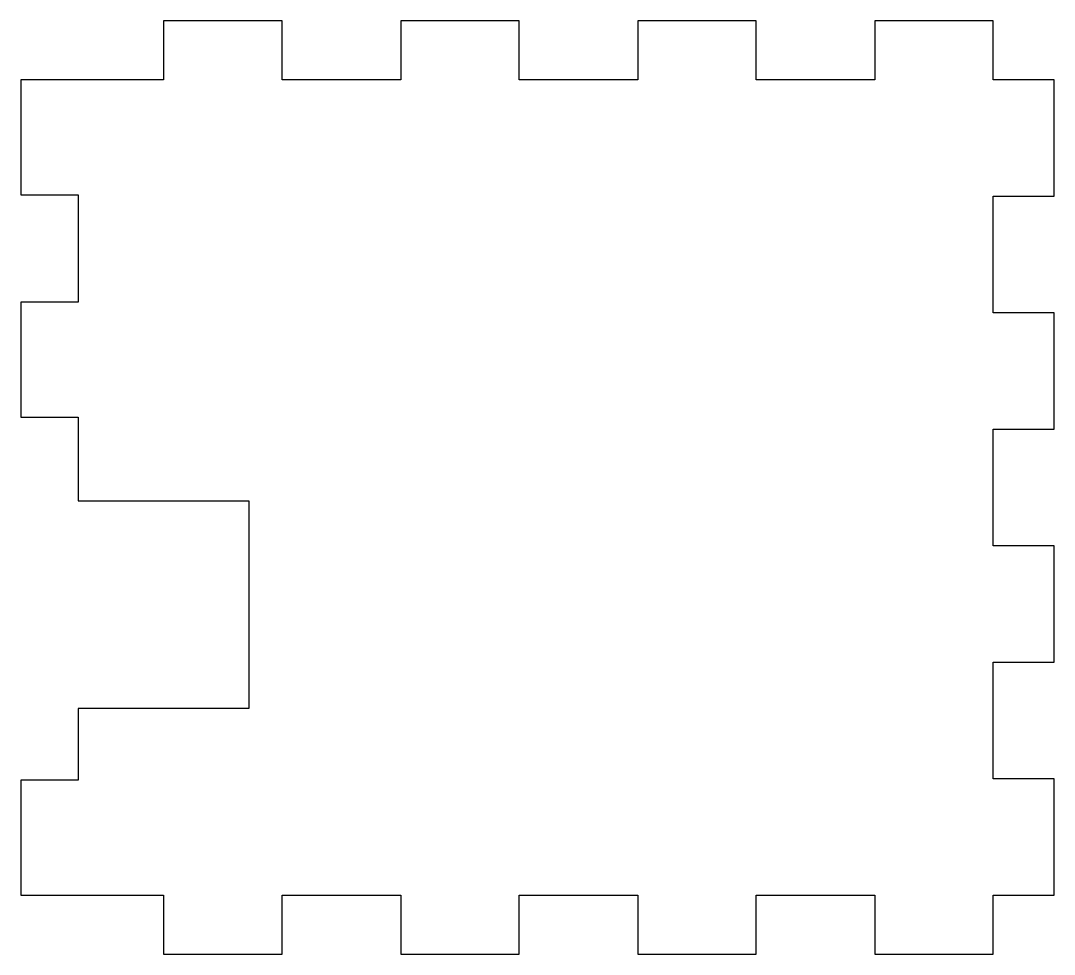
# Model space of a CAD drawing. Header units: millimetres. Extents: x -4.7 to 80, y -62.4 to 14.1.
import ezdxf

# ---------------------------------------------------------------- set-up
doc = ezdxf.new("R2010")
doc.units = ezdxf.units.MM

msp = doc.modelspace()

# ---------------------------------------------------------------- linework, layer by layer
msp.add_lwpolyline([(7.013, 9.263), (-4.7, 9.263), (-4.7, -0.15), (0, -0.15), (0, -8.963), (-4.7, -8.963), (-4.7, -18.375), (0, -18.375), (0, -25.237), (14, -25.237), (14, -42.237), (0, -42.237), (0, -48.125), (-4.7, -48.125), (-4.7, -57.538), (7.013, -57.538), (7.013, -62.388), (16.725, -62.388), (16.725, -57.538), (26.438, -57.538), (26.438, -62.388), (36.15, -62.388), (36.15, -57.538), (45.862, -57.538), (45.862, -62.388), (55.575, -62.388), (55.575, -57.538), (65.287, -57.538), (65.287, -62.388), (75, -62.388), (75, -57.538), (80, -57.538), (80, -47.995), (75, -47.995), (75, -38.452), (80, -38.452), (80, -28.909), (75, -28.909), (75, -19.366), (80, -19.366), (80, -9.823), (75, -9.823), (75, -0.28), (80, -0.28), (80, 9.263), (75, 9.263), (75, 14.113), (65.287, 14.113), (65.287, 9.263), (55.575, 9.263), (55.575, 14.113), (45.862, 14.113), (45.862, 9.263), (36.15, 9.263), (36.15, 14.113), (26.438, 14.113), (26.438, 9.263), (16.725, 9.263), (16.725, 14.113), (7.013, 14.113)], close=True)

doc.saveas('drawing.dxf')
